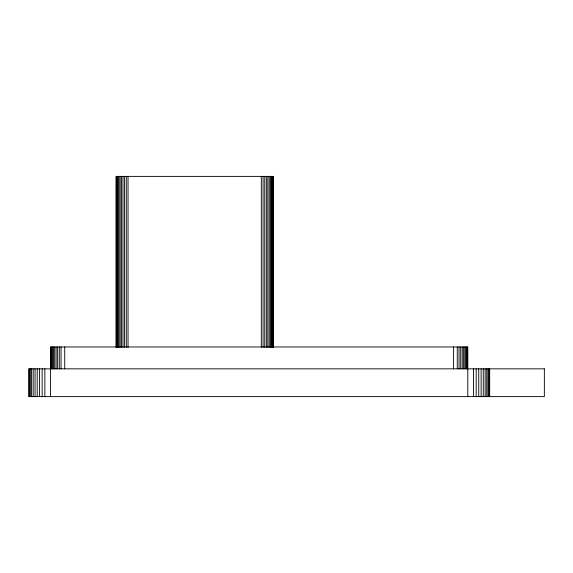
<?xml version="1.0" encoding="UTF-8"?>
<svg xmlns="http://www.w3.org/2000/svg" width="573" height="573" viewBox="0 0 573 573"><rect width="100%" height="100%" fill="white"/><g stroke="black" fill="none" stroke-linecap="round" stroke-linejoin="round"><path stroke-width="0.86" d="M489.671 368.84L489.671 396.616M488.927 368.84L488.927 396.616M488.01 368.84L488.01 396.616M486.742 368.84L486.742 396.616M485.152 368.84L485.152 396.616M483.268 368.84L483.268 396.616M481.119 368.84L481.119 396.616M478.742 368.84L478.742 396.616M476.17 368.84L476.17 396.616M473.463 368.84L473.463 396.616M467.804 396.616L467.804 346.973L50.517 346.973L50.517 396.616M467.317 346.973L467.317 368.84M466.723 346.973L466.723 368.84M465.899 346.973L465.899 368.84M464.868 346.973L464.868 368.84M463.643 346.973L463.643 368.84M462.239 346.973L462.239 368.84M460.699 346.973L460.699 368.84M459.03 346.973L459.03 368.84M457.268 346.973L457.268 368.84M453.587 346.973L453.587 368.84M273.199 347.36L273.199 176.384L116.147 176.384L116.147 347.36M273.077 176.384L273.077 347.36M272.734 176.384L272.734 347.36M272.154 176.384L272.154 347.36M271.366 176.384L271.366 347.36M270.37 176.384L270.37 347.36M269.195 176.384L269.195 347.36M267.849 176.384L267.849 347.36M266.359 176.384L266.359 347.36M264.755 176.384L264.755 347.36M263.064 176.384L263.064 347.36M261.309 176.384L261.309 347.36M128.03 176.384L128.03 347.36M126.282 176.384L126.282 347.36M124.585 176.384L124.585 347.36M122.98 176.384L122.98 347.36M121.497 176.384L121.497 347.36M120.151 176.384L120.151 347.36M118.976 176.384L118.976 347.36M117.981 176.384L117.981 347.36M117.186 176.384L117.186 347.36M116.613 176.384L116.613 347.36M116.262 176.384L116.262 347.36M64.735 346.973L64.735 368.84M61.053 346.973L61.053 368.84M59.298 346.973L59.298 368.84M57.629 346.973L57.629 368.84M56.082 346.973L56.082 368.84M54.686 346.973L54.686 368.84M53.461 346.973L53.461 368.84M52.422 346.973L52.422 368.84M51.606 346.973L51.606 368.84M51.004 346.973L51.004 368.84M44.859 368.84L44.859 396.616M42.151 368.84L42.151 396.616M39.587 368.84L39.587 396.616M37.209 368.84L37.209 396.616M35.053 368.84L35.053 396.616M33.17 368.84L33.17 396.616M31.579 368.84L31.579 396.616M30.312 368.84L30.312 396.616M29.395 368.84L29.395 396.616M544.35 368.84L28.65 368.84L28.65 396.616L544.35 396.616L544.35 368.84"/></g></svg>
